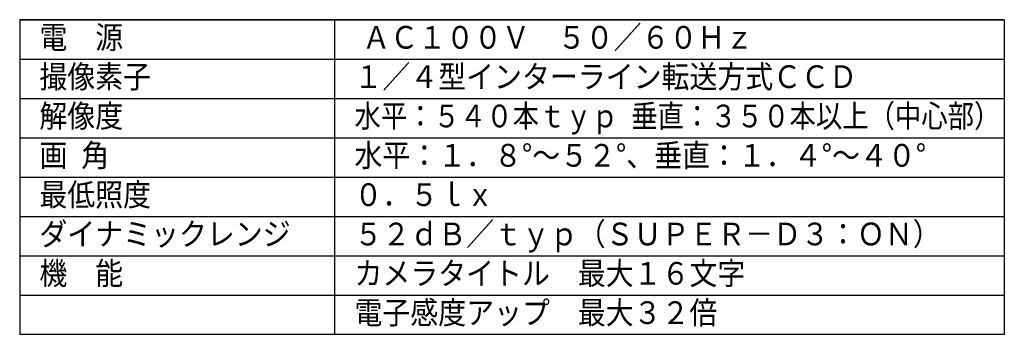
# Model space of a CAD drawing. Units: millimetres, scale not verified. Extents: x -149 to 63, y -116 to 117.
# Drawn here: x -62.5 to 62.5, y -116.5 to -76.5 of the extents above; entities that cross this region are included whole.
import ezdxf
from ezdxf.enums import TextEntityAlignment as Align

# ---------------------------------------------------------------- set-up
doc = ezdxf.new("R2010")
doc.units = ezdxf.units.MM
doc.header["$LTSCALE"] = 0.392256
doc.layers.add('0-0_MOJI1', color=2, linetype='Continuous')
doc.layers.add('0-4_WAKU', color=7, linetype='Continuous')
doc.styles.add('ＭＳ ゴシック', font='')
doc.styles.get('ＭＳ ゴシック').set_extended_font_data('MS Gothic')

msp = doc.modelspace()

# ---------------------------------------------------------------- linework, layer by layer
at = {"layer": '0-4_WAKU', "color": 4}
for p, q in [((-62.5, -76.5), (62.5, -76.5)), ((62.5, -76.5), (-62.5, -76.5)), ((-62.5, -76.5), (-62.5, -116.5)), ((-62.5, -76.5), (-62.5, -116.5)), ((-22.5, -116.5), (-22.5, -76.5)), ((62.5, -76.5), (62.5, -116.5)), ((62.5, -116.5), (-62.5, -116.5))]:
    msp.add_line(p, q, dxfattribs=at)
at = {"layer": '0-4_WAKU', "color": 1}
for p, q in [((-62.5, -81.5), (62.5, -81.5)), ((-62.5, -81.5), (62.5, -81.5)), ((-62.5, -86.5), (62.5, -86.5)), ((-62.5, -86.5), (62.5, -86.5)), ((-62.5, -91.5), (62.5, -91.5)), ((-62.5, -91.5), (62.5, -91.5)), ((-62.5, -96.5), (62.5, -96.5)), ((-62.5, -96.5), (62.5, -96.5)), ((-62.5, -101.5), (62.5, -101.5)), ((-62.5, -101.5), (62.5, -101.5)), ((-62.5, -106.5), (62.5, -106.5)), ((-62.5, -106.5), (62.5, -106.5)), ((-62.5, -111.5), (62.5, -111.5))]:
    msp.add_line(p, q, dxfattribs=at)

# ---------------------------------------------------------------- texts
at = {"layer": '0-0_MOJI1', "style": 'ＭＳ ゴシック'}
for s, width, p in [('電\u3000源', 0.9, (-60, -81.0551)), ('ＡＣ１００Ｖ\u3000５０／６０Ｈｚ', 0.9, (-19, -81.0551)), ('撮像素子', 0.9, (-60, -86.0551)), ('１／４型インターライン転送方式ＣＣＤ', 0.9, (-20, -86.0551)), ('解像度', 0.9, (-60, -91.0551)), ('水平：５４０本ｔｙｐ 垂直：３５０本以上（中心部）', 0.85, (-20, -91.0551)), ('画 角', 0.9, (-60, -96.0551)), ('水平：１．８°～５２°、垂直：１．４°～４０°', 0.9, (-20, -96.0551)), ('最低照度', 0.9, (-60, -101.0551)), ('０．５ｌｘ', 0.9, (-20, -101.0551)), ('ダイナミックレンジ', 0.9, (-60, -106.0551)), ('５２ｄＢ／ｔｙｐ（ＳＵＰＥＲ－Ｄ３：ＯＮ）', 0.9, (-20, -106.0551)), ('機\u3000能', 0.9, (-60, -111.0551)), ('カメラタイトル\u3000最大１６文字', 0.9, (-20, -111.0551)), ('電子感度アップ\u3000最大３２倍', 0.9, (-20, -116.0551))]:
    msp.add_text(s, height=2.887, dxfattribs=dict(at, width=width)).set_placement(p, align=Align.BOTTOM_LEFT)

doc.saveas('drawing.dxf')
